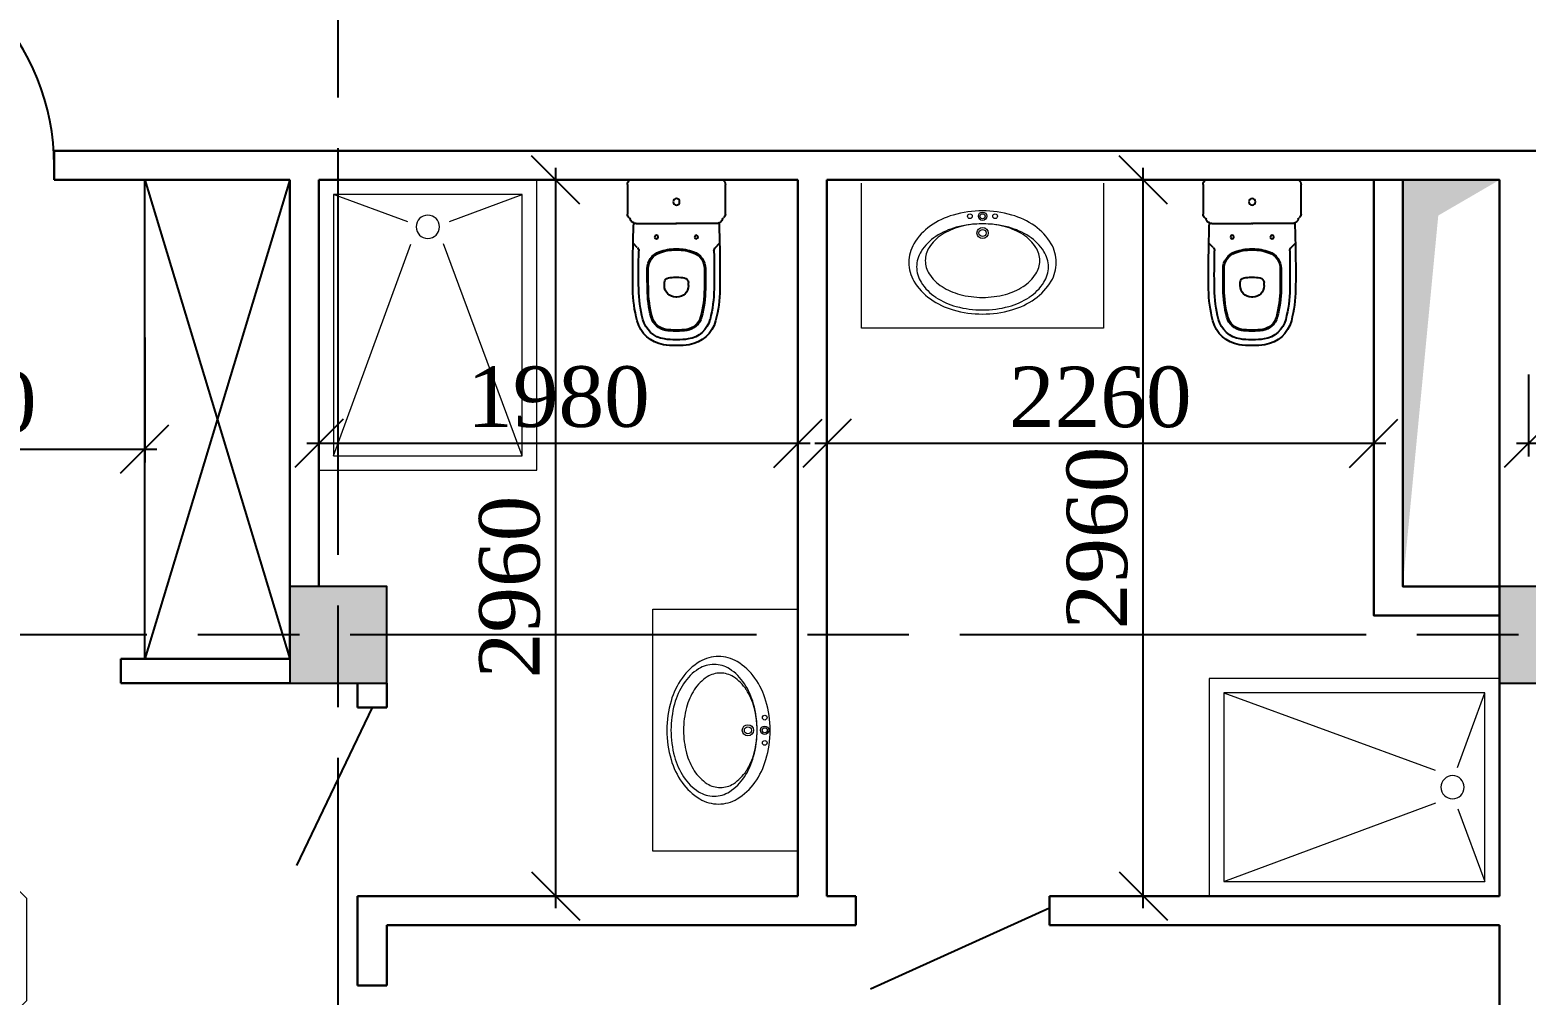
# Model space of a CAD drawing. Header units: inches. Extents: x 2870606 to 3671143, y -733551 to -473558.
# Drawn here: x 3492077 to 3498262, y -513912 to -509923 of the extents above; entities that cross this region are included whole.
import ezdxf

# ---------------------------------------------------------------- set-up
doc = ezdxf.new("R2010")
doc.units = ezdxf.units.IN
doc.header["$MEASUREMENT"] = 0
doc.linetypes.add('ACAD_ISO08W100', pattern=[36, 24, -3, 6, -3])
doc.layers.add('_0', color=7, linetype='Continuous', lineweight=25)
doc.layers.add('SANFURN', color=140, linetype='Continuous')
doc.layers.add('МЕБЕЛИРОВКА', color=7, linetype='Continuous')
doc.styles.add('J~stule', font='dutch.ttf')
doc.dimstyles.new('J~style', dxfattribs={"dimscale": 100, "dimtxt": 2.5, "dimasz": 2, "dimexe": 0.55, "dimexo": 0.725, "dimtad": 1, "dimdec": 0, "dimdsep": 46, "dimtxsty": 'J~stule', "dimblk": 'OBLIQUE', "dimcen": 2, "dimdle": 0.5, "dimadec": 0, "dimazin": 0, "dimtfac": 1, "dimtdec": 0, "dimtmove": 0, "dimatfit": 3, "dimfxl": 1, "dimarcsym": 0})

# ---------------------------------------------------------------- blocks, each defined once
blk = doc.blocks.new('uouyotyolt')
at = {"layer": 'SANFURN', "lineweight": 15}
for p, q in [((2860162.5, 280610.8), (2860049, 280918.8)), ((2861129, 280918.8), (2860255.1, 280599.2)), ((2860160.6, 280439.1), (2860049, 280138.8)), ((2861129, 280138.8), (2860252.6, 280464.1))]:
    blk.add_line(p, q, dxfattribs=at)
for points in [[(2859989, 280078.8), (2859989, 280978.8), (2861189, 280978.8), (2861189, 280078.8)], [(2860049, 280138.8), (2860049, 280918.8), (2861129, 280918.8), (2861129, 280138.8)]]:
    blk.add_lwpolyline(points, close=True, dxfattribs=at)
blk.add_circle((2860182.8, 280528.8), 48, dxfattribs=at)
blk = doc.blocks.new('cu')
at = {"layer": '_0'}
for p, q in [((0, 0), (0, 186.3)), ((18.2, 200), (141, 200)), ((180, 164), (180, 0)), ((279, 158.9), (261.5, 176.4)), ((0, -2.5), (0, 0)), ((180, -2.5), (180, 0)), ((437, 47), (424.3, 47)), ((0, -5), (0, -2.5)), ((0, -191.3), (0, -5)), ((180, -2.5), (180, -5)), ((180, -169), (180, -5)), ((437, -52), (424.3, -52)), ((279, -163.9), (261.5, -181.4)), ((141, -205), (18.2, -205))]:
    blk.add_line(p, q, dxfattribs=at)
for centre, radius in [((236, 80), 7.5), ((90.2, -2.5), 13.5), ((90.2, -2.5), 13.5), ((236, -85), 7.5)]:
    blk.add_circle(centre, radius, dxfattribs=at)
for centre, radius, start, end in [((8, 186.3), 8, 155.21151, 180.00003), ((18.2, 180), 20, 90, 150.98314), ((141, 181), 19, 34.93724, 90), ((164.8, 197.6), 10, 214.93724, 253.78478), ((155, 164), 25, 23.37762, 73.78478), ((383, -5322.3), 5500, 89.29054, 92.13617), ((155, 164), 25, 360, 23.37762), ((293.1, 173), 20, 225, 270.93637), ((383, -5322.3), 5476, 89.29054, 90.93637), ((444.2, -372.6), 526, 75.46051, 89.29054), ((444.2, -372.6), 550, 75.46051, 89.29054), ((548.7, 30), 110, 8.81618, 75.46052), ((548.7, 30), 134, 8.81618, 75.46052), ((485, 0), 200, 160.01601, 180), ((485, 0), 196, 160.01601, 180), ((367.5, 42.7), 75, 90.1648, 160.01601), ((367.5, 42.7), 71, 90.1648, 160.01601), ((383, -5322.3), 5440, 89.29054, 90.1648), ((383, -5322.3), 5436, 89.29054, 90.1648), ((444.2, -372.6), 490, 75.46051, 89.29054), ((444.2, -372.6), 486, 75.46051, 89.29054), ((548.7, 30), 70, 8.81618, 75.46052), ((548.7, 30), 74, 8.81618, 75.46052), ((485, 0), 200, 180, 180.71622), ((485, 0), 196, 180, 180.73083), ((582, 0), 180, 170.28485, 180), ((424.3, 27), 20, 90, 170.28485), ((437, 0), 47, 0, 90), ((437, 0), 47, 356.95091, 0), ((355, 0), 266, 0, 8.81618), ((355, 0), 266, 359.4615, 0), ((355, 0), 270, 0, 8.81618), ((355, 0), 270, 359.46948, 0), ((355, 0), 306, 0, 8.81618), ((355, 0), 306, 359.53189, 0), ((355, 0), 330, 0, 8.81618), ((485, -5), 200, 179.28378, 180), ((485, -5), 200, 180, 199.98399), ((485, -5), 196, 179.26917, 180), ((485, -5), 196, 180, 199.98399), ((582, 0), 180, 180, 180.7958), ((582, -5), 180, 179.2042, 180), ((582, -5), 180, 180, 189.71515), ((424.3, -32), 20, 189.71515, 270), ((437, -5), 47, 270, 0), ((437, -5), 47, 0, 3.04909), ((548.7, -35), 70, 284.53948, 351.18382), ((548.7, -35), 74, 284.53948, 351.18382), ((548.7, -35), 110, 284.53948, 351.18382), ((548.7, -35), 134, 284.53948, 351.18382), ((355, -5), 266, 351.18382, 0), ((355, -5), 266, 0, 0.5385), ((355, -5), 270, 351.18382, 0), ((355, -5), 270, 0, 0.53052), ((355, -5), 306, 351.18382, 0), ((355, -5), 306, 0, 0.46811), ((355, -5), 330, 351.18382, 0), ((355, 0), 330, 359.56594, 0), ((355, -5), 330, 0, 0.43406), ((367.5, -47.7), 75, 199.98399, 269.8352), ((367.5, -47.7), 71, 199.98399, 269.8352), ((383, 5317.3), 5436, 269.8352, 270.70946), ((383, 5317.3), 5440, 269.8352, 270.70946), ((444.2, 367.6), 486, 270.70946, 284.53949), ((444.2, 367.6), 490, 270.70946, 284.53949), ((155, -169), 25, 286.21522, 336.62238), ((155, -169), 25, 336.62238, 0), ((383, 5317.3), 5500, 267.86383, 270.70946), ((293.1, -178), 20, 89.06363, 135), ((383, 5317.3), 5476, 269.06363, 270.70946), ((444.2, 367.6), 526, 270.70946, 284.53949), ((444.2, 367.6), 550, 270.70946, 284.53949), ((8, -191.3), 8, 179.99997, 204.78849), ((18.2, -185), 20, 209.01686, 270), ((141, -186), 19, 270, 325.06276), ((164.8, -202.6), 10, 106.21522, 145.06276)]:
    blk.add_arc(centre, radius, start, end, dxfattribs=at)
blk = doc.blocks.new('ITYIR6')
at = {"lineweight": 13, "elevation": -58.9}
blk.add_lwpolyline([(2899772.1, 225462.1), (2899772.1, 224862.1), (2898772.1, 224862.1), (2898772.1, 225462.1)], dxfattribs=at)
at = {"lineweight": 13}
for centre, radius in [((2899219.9, 225324.7, -58.9), 9.72), ((2899272.1, 225324.7, -58.9), 17.3), ((2899272.1, 225324.7, -58.9), 10.5), ((2899324.1, 225324.7, -58.9), 9.72), ((2899272.1, 225255.3, -58.9), 23.1), ((2899272.1, 225255.3, -58.9), 14.7)]:
    blk.add_circle(centre, radius, dxfattribs=at)
for centre, radius, start, end in [((2899240.6, 225021.4, -58.9), 321.1, 106.16225, 124.97931), ((2899272.1, 224912.8, -58.9), 434.2, 90, 106.16225), ((2899272.1, 224912.8, -58.9), 434.2, 73.83775, 90), ((2899303.6, 225021.4, -58.9), 321.1, 55.02069, 73.83775), ((2899192.5, 225090.2, -58.9), 237.1, 124.97931, 149.37391), ((2899240.4, 224994.9, -58.9), 294.2, 105.14659, 123.16508), ((2899243.9, 225032.2, -58.9), 257.5, 104.90006, 122.71568), ((2899272.1, 224878, -58.9), 415.4, 90, 105.14659), ((2899272.1, 224926.1, -58.9), 367.3, 90, 104.90006), ((2899272.1, 224926.1, -58.9), 367.3, 75.09994, 90), ((2899272.1, 224878, -58.9), 415.4, 74.85341, 90), ((2899300.3, 225032.2, -58.9), 257.5, 57.28432, 75.09994), ((2899303.7, 224994.9, -58.9), 294.2, 56.83492, 74.85341), ((2899351.7, 225090.2, -58.9), 237.1, 30.62609, 55.02069), ((2899119, 225133.7, -58.9), 151.8, 149.37391, 180), ((2899192.1, 225068.8, -58.9), 205.9, 123.16508, 147.63235), ((2899135.5, 225141.3, -58.9), 100.1, 147.18544, 180), ((2899200.8, 225099.1, -58.9), 177.9, 122.71568, 147.18544), ((2899343.3, 225099.1, -58.9), 177.9, 32.81456, 57.28432), ((2899352, 225068.8, -58.9), 205.9, 32.36765, 56.83492), ((2899408.7, 225141.3, -58.9), 100.1, 0, 32.81456), ((2899425.1, 225133.7, -58.9), 151.8, 0, 30.62609), ((2899119, 225133.7, -58.9), 151.8, 180, 210.62609), ((2899118.7, 225115.4, -58.9), 119, 147.63235, 180), ((2899135.5, 225141.3, -58.9), 100.1, 180, 212.81456), ((2899408.7, 225141.3, -58.9), 100.1, 327.18544, 0), ((2899425.4, 225115.4, -58.9), 119, 0, 32.36765), ((2899425.1, 225133.7, -58.9), 151.8, 329.37391, 0), ((2899118.7, 225115.4, -58.9), 119, 180, 212.36765), ((2899200.8, 225183.4, -58.9), 177.9, 212.81456, 237.28432), ((2899343.3, 225183.4, -58.9), 177.9, 302.71568, 327.18544), ((2899425.4, 225115.4, -58.9), 119, 327.63235, 0), ((2899192.5, 225177.2, -58.9), 237.1, 210.62609, 235.02069), ((2899192.1, 225161.9, -58.9), 205.9, 212.36765, 236.83492), ((2899243.9, 225250.4, -58.9), 257.5, 237.28432, 255.09994), ((2899300.3, 225250.4, -58.9), 257.5, 284.90006, 302.71568), ((2899352, 225161.9, -58.9), 205.9, 303.16508, 327.63235), ((2899351.7, 225177.2, -58.9), 237.1, 304.97931, 329.37391), ((2899240.6, 225246, -58.9), 321.1, 235.02069, 253.83775), ((2899240.4, 225235.8, -58.9), 294.2, 236.83492, 254.85341), ((2899272.1, 225352.7, -58.9), 415.4, 254.85341, 270), ((2899272.1, 225356.5, -58.9), 367.3, 255.09994, 270), ((2899272.1, 225356.5, -58.9), 367.3, 270, 284.90006), ((2899272.1, 225352.7, -58.9), 415.4, 270, 285.14659), ((2899303.7, 225235.8, -58.9), 294.2, 285.14659, 303.16508), ((2899303.6, 225246, -58.9), 321.1, 286.16225, 304.97931), ((2899272.1, 225354.6, -58.9), 434.2, 253.83775, 270), ((2899272.1, 225354.6, -58.9), 434.2, 270, 286.16225)]:
    blk.add_arc(centre, radius, start, end, dxfattribs=at)
blk = doc.blocks.new('ydyyd')
at = {"layer": 'МЕБЕЛИРОВКА', "lineweight": 13}
for p, q in [((731232.4, 155065), (730612.4, 155065)), ((730582.4, 154995), (730582.4, 155035)), ((731202.4, 154965), (730612.4, 154965)), ((731232.4, 153965), (731232.4, 154935)), ((731332.4, 153965), (731332.4, 154965)), ((730632.4, 154345), (730632.4, 154885)), ((731182.4, 154915), (730662.4, 154915)), ((731182.4, 154315), (731182.4, 154915)), ((729032.4, 154266.6), (729161.7, 154395.9)), ((729161.7, 154395.9), (730003.1, 154395.9)), ((730003.1, 154395.9), (730132.4, 154266.6)), ((729082.4, 154245.9), (729182.4, 154345.9)), ((729182.4, 154345.9), (729982.4, 154345.9)), ((729982.4, 154345.9), (730082.4, 154245.9)), ((731182.4, 154315), (730662.4, 154315)), ((729032.4, 153425.2), (729032.4, 154266.6)), ((730132.4, 154266.6), (730132.4, 153425.2)), ((731182.4, 154265), (730662.4, 154265)), ((731182.4, 153965), (731182.4, 154265)), ((729082.4, 153445.9), (729082.4, 154245.9)), ((730082.4, 154245.9), (730082.4, 153445.9)), ((730632.4, 153965), (730632.4, 154235)), ((730632.4, 153965), (730632.4, 153695)), ((731182.4, 153965), (731182.4, 153665)), ((731232.4, 153965), (731232.4, 152995)), ((731332.4, 153965), (731332.4, 152965)), ((731182.4, 153665), (730662.4, 153665)), ((730632.4, 153585), (730632.4, 153045)), ((731182.4, 153615), (730662.4, 153615)), ((731182.4, 153615), (731182.4, 153015)), ((729182.4, 153345.9), (729082.4, 153445.9)), ((729982.4, 153345.9), (730082.4, 153445.9)), ((729161.7, 153295.9), (729032.4, 153425.2)), ((730003.1, 153295.9), (730132.4, 153425.2)), ((729982.4, 153345.9), (729182.4, 153345.9)), ((730003.1, 153295.9), (729161.7, 153295.9)), ((731182.4, 153015), (730662.4, 153015)), ((731202.4, 152965), (730612.4, 152965)), ((730582.4, 152935), (730582.4, 152895)), ((731232.4, 152865), (730612.4, 152865)), ((728778.9, 152095.9), (728778.9, 152715.9)), ((728848.9, 152745.9), (728808.9, 152745.9)), ((728878.9, 152125.9), (728878.9, 152715.9)), ((730228.9, 152125.9), (730228.9, 152715.9)), ((730258.9, 152745.9), (730298.9, 152745.9)), ((730328.9, 152095.9), (730328.9, 152715.9)), ((728928.9, 152145.9), (728928.9, 152665.9)), ((729498.9, 152695.9), (728958.9, 152695.9)), ((729528.9, 152145.9), (729528.9, 152665.9)), ((729578.9, 152145.9), (729578.9, 152665.9)), ((729608.9, 152695.9), (730148.9, 152695.9)), ((730178.9, 152145.9), (730178.9, 152665.9)), ((730618.2, 152665), (730528.9, 152575.7)), ((730618.2, 152665), (731039.6, 152665)), ((731039.6, 152665), (731128.9, 152575.7)), ((730638.9, 152615), (730578.9, 152555)), ((730638.9, 152615), (731018.9, 152615)), ((731018.9, 152615), (731078.9, 152555)), ((730528.9, 152154.3), (730528.9, 152575.7)), ((730578.9, 152175), (730578.9, 152555)), ((731078.9, 152555), (731078.9, 152175)), ((731128.9, 152575.7), (731128.9, 152154.3)), ((730528.9, 152154.3), (730618.2, 152065)), ((730578.9, 152175), (730638.9, 152115)), ((731018.9, 152115), (731078.9, 152175)), ((731039.6, 152065), (731128.9, 152154.3)), ((729553.9, 152095.9), (728908.9, 152095.9)), ((729528.9, 152145.9), (728928.9, 152145.9)), ((729553.9, 152095.9), (730198.9, 152095.9)), ((729578.9, 152145.9), (730178.9, 152145.9)), ((731018.9, 152115), (730638.9, 152115)), ((731039.6, 152065), (730618.2, 152065)), ((729553.9, 151995.9), (728878.9, 151995.9)), ((729553.9, 151995.9), (730228.9, 151995.9))]:
    blk.add_line(p, q, dxfattribs=at)
for centre, radius, start, end in [((730612.4, 155035), 30, 90, 180), ((731232.4, 154965), 100, 0, 90), ((730612.4, 154995), 30, 180, 270), ((731202.4, 154935), 30, 0, 90), ((730662.4, 154885), 30, 90, 180), ((730662.4, 154345), 30, 180, 270), ((730662.4, 154235), 30, 90, 180), ((730662.4, 153695), 30, 180, 270), ((730662.4, 153585), 30, 90, 180), ((730662.4, 153045), 30, 180, 270), ((730612.4, 152935), 30, 90, 180), ((731202.4, 152995), 30, 270, 0), ((731232.4, 152965), 100, 270, 0), ((730612.4, 152895), 30, 180, 270), ((728808.9, 152715.9), 30, 90, 180), ((728848.9, 152715.9), 30, 0, 90), ((730258.9, 152715.9), 30, 90, 180), ((730298.9, 152715.9), 30, 0, 90), ((728958.9, 152665.9), 30, 90, 180), ((729498.9, 152665.9), 30, 0, 90), ((729608.9, 152665.9), 30, 90, 180), ((730148.9, 152665.9), 30, 0, 90), ((728878.9, 152095.9), 100, 180, 270), ((728908.9, 152125.9), 30, 180, 270), ((730198.9, 152125.9), 30, 270, 0), ((730228.9, 152095.9), 100, 270, 0)]:
    blk.add_arc(centre, radius, start, end, dxfattribs=at)
blk = doc.blocks.new('_Oblique')
at = {"color": 0, "linetype": 'ByBlock', "lineweight": -2}
blk.add_line((-0.5, -0.5), (0.5, 0.5), dxfattribs=at)
blk = doc.blocks.new('*D765')
at = {"color": 0, "lineweight": -2, "transparency": 16777216}
for p, q in [((3493272.3, -511385.6), (3493272.3, -511686.6)), ((3495252.3, -511385.6), (3495252.3, -511686.6)), ((3493222.3, -511631.6), (3495302.3, -511631.6))]:
    blk.add_line(p, q, dxfattribs=at)
at = {"layer": 'Defpoints', "color": 0, "lineweight": 35, "transparency": 16777216}
for p in [(3493272.3, -511313.1), (3495252.3, -511313.1), (3495252.3, -511631.6)]:
    blk.add_point(p, dxfattribs=at)
at = {"color": 0, "lineweight": -2, "transparency": 16777216, "xscale": 200, "yscale": 200, "zscale": 200, "rotation": 180}
blk.add_blockref('_Oblique', (3493272.3, -511631.6), dxfattribs=at)
at = {"color": 0, "lineweight": -2, "transparency": 16777216, "xscale": 200, "yscale": 200, "zscale": 200}
blk.add_blockref('_Oblique', (3495252.3, -511631.6), dxfattribs=at)
at = {"color": 0, "transparency": 16777216, "insert": (3494262.3, -511440.6), "char_height": 250, "attachment_point": 5, "style": 'J~stule'}
blk.add_mtext('1980', dxfattribs=at)
blk = doc.blocks.new('*D766')
at = {"color": 0, "lineweight": -2, "transparency": 16777216}
for p, q in [((3495372.3, -511431), (3495372.3, -511686.6)), ((3497632.3, -511431), (3497632.3, -511686.6)), ((3495322.3, -511631.6), (3497682.3, -511631.6))]:
    blk.add_line(p, q, dxfattribs=at)
at = {"layer": 'Defpoints', "color": 0, "lineweight": 35, "transparency": 16777216}
for p in [(3495372.3, -511358.5), (3497632.3, -511358.5), (3497632.3, -511631.6)]:
    blk.add_point(p, dxfattribs=at)
at = {"color": 0, "lineweight": -2, "transparency": 16777216, "xscale": 200, "yscale": 200, "zscale": 200, "rotation": 180}
blk.add_blockref('_Oblique', (3495372.3, -511631.6), dxfattribs=at)
at = {"color": 0, "lineweight": -2, "transparency": 16777216, "xscale": 200, "yscale": 200, "zscale": 200}
blk.add_blockref('_Oblique', (3497632.3, -511631.6), dxfattribs=at)
at = {"color": 0, "transparency": 16777216, "insert": (3496502.3, -511441.6), "char_height": 250, "attachment_point": 5, "style": 'J~stule'}
blk.add_mtext('2260', dxfattribs=at)
blk = doc.blocks.new('*D767')
at = {"color": 0, "lineweight": -2, "transparency": 16777216}
for p, q in [((3498272.3, -511347.1), (3498272.3, -511686.6)), ((3500672.3, -511347.1), (3500672.3, -511686.6)), ((3498222.3, -511631.6), (3500722.3, -511631.6))]:
    blk.add_line(p, q, dxfattribs=at)
at = {"layer": 'Defpoints', "color": 0, "lineweight": 35, "transparency": 16777216}
for p in [(3498272.3, -511274.6), (3500672.3, -511274.6), (3500672.3, -511631.6)]:
    blk.add_point(p, dxfattribs=at)
at = {"color": 0, "lineweight": -2, "transparency": 16777216, "xscale": 200, "yscale": 200, "zscale": 200, "rotation": 180}
blk.add_blockref('_Oblique', (3498272.3, -511631.6), dxfattribs=at)
at = {"color": 0, "lineweight": -2, "transparency": 16777216, "xscale": 200, "yscale": 200, "zscale": 200}
blk.add_blockref('_Oblique', (3500672.3, -511631.6), dxfattribs=at)
at = {"color": 0, "transparency": 16777216, "insert": (3499472.3, -511441.6), "char_height": 250, "attachment_point": 5, "style": 'J~stule'}
blk.add_mtext('2400', dxfattribs=at)
blk = doc.blocks.new('*D769')
at = {"color": 0, "lineweight": -2, "transparency": 16777216}
for p, q in [((3494251.2, -513553.1), (3494251.2, -510493.1)), ((3493794.8, -510543.1), (3494306.2, -510543.1)), ((3493800.6, -513503.1), (3494306.2, -513503.1))]:
    blk.add_line(p, q, dxfattribs=at)
at = {"layer": 'Defpoints', "color": 0, "lineweight": 35, "transparency": 16777216}
for p in [(3493722.3, -510543.1), (3494251.2, -510543.1), (3493728.1, -513503.1)]:
    blk.add_point(p, dxfattribs=at)
at = {"color": 0, "lineweight": -2, "transparency": 16777216, "xscale": 200, "yscale": 200, "zscale": 200}
for p, rotation in [((3494251.2, -510543.1), 90), ((3494251.2, -513503.1), 270)]:
    blk.add_blockref('_Oblique', p, dxfattribs=dict(at, rotation=rotation))
at = {"color": 0, "transparency": 16777216, "insert": (3494061.1, -512225.7), "char_height": 250, "attachment_point": 5, "rotation": 90, "style": 'J~stule'}
blk.add_mtext('2960', dxfattribs=at)
blk = doc.blocks.new('*D778')
at = {"color": 0, "lineweight": -2, "transparency": 16777216}
for p, q in [((3490902.3, -511191), (3490902.3, -511710.6)), ((3492552.3, -511195), (3492552.3, -511710.6)), ((3490852.3, -511655.6), (3492602.3, -511655.6))]:
    blk.add_line(p, q, dxfattribs=at)
at = {"layer": 'Defpoints', "color": 0, "lineweight": 35, "transparency": 16777216}
for p in [(3490902.3, -511118.5, 94.1), (3492552.3, -511122.5, -41.6), (3492552.3, -511655.6)]:
    blk.add_point(p, dxfattribs=at)
at = {"color": 0, "lineweight": -2, "transparency": 16777216, "xscale": 200, "yscale": 200, "zscale": 200, "rotation": 180}
blk.add_blockref('_Oblique', (3490902.3, -511655.6), dxfattribs=at)
at = {"color": 0, "lineweight": -2, "transparency": 16777216, "xscale": 200, "yscale": 200, "zscale": 200}
blk.add_blockref('_Oblique', (3492552.3, -511655.6), dxfattribs=at)
at = {"color": 0, "transparency": 16777216, "insert": (3491727.3, -511462.9), "char_height": 250, "attachment_point": 5, "style": 'J~stule'}
blk.add_mtext('1650', dxfattribs=at)
blk = doc.blocks.new('*D780')
at = {"color": 0, "lineweight": -2, "transparency": 16777216}
for p, q in [((3496680, -513553.1), (3496680, -510493.1)), ((3496364.8, -510543.1), (3496735, -510543.1)), ((3496364.8, -513503.1), (3496735, -513503.1))]:
    blk.add_line(p, q, dxfattribs=at)
at = {"layer": 'Defpoints', "color": 0, "lineweight": 35, "transparency": 16777216}
for p in [(3496292.3, -510543.1), (3496680, -510543.1), (3496292.3, -513503.1)]:
    blk.add_point(p, dxfattribs=at)
at = {"color": 0, "lineweight": -2, "transparency": 16777216, "xscale": 200, "yscale": 200, "zscale": 200}
for p, rotation in [((3496680, -510543.1), 90), ((3496680, -513503.1), 270)]:
    blk.add_blockref('_Oblique', p, dxfattribs=dict(at, rotation=rotation))
at = {"color": 0, "transparency": 16777216, "insert": (3496490, -512023.1), "char_height": 250, "attachment_point": 5, "rotation": 90, "style": 'J~stule'}
blk.add_mtext('2960', dxfattribs=at)

msp = doc.modelspace()

# ---------------------------------------------------------------- hatches: boundary and pattern name
h = msp.add_hatch(color=256)
h.dxf.hatch_style = 1
h.paths.add_polyline_path([(3493552.3, -512623.13), (3493552.3, -512223.13), (3493152.3, -512223.13), (3493152.3, -512623.13)])
h = msp.add_hatch(color=256)
h.dxf.hatch_style = 1
h.paths.add_polyline_path([(3498552.3, -512623.13), (3498552.3, -512223.13), (3498152.3, -512223.13), (3498152.3, -512623.13)])

# ---------------------------------------------------------------- linework, layer by layer
at = {"color": 252, "linetype": 'ACAD_ISO08W100', "ltscale": 70}
for p, q in [((3493352.3, -524692.02), (3493352.3, -496403.85)), ((3515241.22, -512423.13), (3449347.53, -512423.13))]:
    msp.add_line(p, q, dxfattribs=at)
at = {"lineweight": 30}
for p, q in [((3492177.48, -510423.13), (3504352.3, -510423.13)), ((3492177.48, -510423.13, 17.61), (3492177.48, -510543.13, 17.61)), ((3492177.48, -510543.13), (3493152.3, -510543.13)), ((3493152.3, -512523.13), (3493152.3, -510543.13)), ((3493272.3, -510543.13), (3495252.3, -510543.13)), ((3493272.3, -512223.13), (3493272.3, -510543.13)), ((3495252.3, -513503.09), (3495252.3, -510543.13)), ((3495372.3, -510543.13), (3497632.3, -510543.13)), ((3495372.3, -513503.09), (3495372.3, -510543.13)), ((3498152.3, -513503.13), (3498152.3, -510543.13)), ((3493152.3, -512523.13), (3492452.66, -512523.13)), ((3492452.66, -512523.13), (3492452.66, -512623.13)), ((3493152.3, -512623.13), (3492452.66, -512623.13)), ((3493432.3, -512723.13), (3493432.3, -512623.13)), ((3493552.3, -512723.13), (3493552.3, -512623.13)), ((3493552.3, -512723.13), (3493432.3, -512723.13)), ((3493432.3, -513873.09), (3493432.3, -513503.09)), ((3493432.3, -513503.09), (3495252.3, -513503.09)), ((3495372.3, -513503.09), (3495492.3, -513503.09)), ((3495492.3, -513503.09), (3495492.3, -513623.09)), ((3496292.3, -513503.09), (3498152.3, -513503.09)), ((3496292.3, -513503.09), (3496292.3, -513623.09)), ((3493552.3, -513873.09), (3493552.3, -513623.09)), ((3493552.3, -513623.09), (3495492.3, -513623.09)), ((3496292.3, -513623.09), (3498152.3, -513623.09)), ((3498152.3, -518223.13), (3498152.3, -513623.09)), ((3493432.3, -513873.09), (3493552.3, -513873.09))]:
    msp.add_line(p, q, dxfattribs=at)
for q in [(3492552.3, -510543.13, -58.88), (3493152.3, -512523.13)]:
    msp.add_line((3492552.3, -512523.13), q)
at = {"color": 0}
for p, q in [((3493492.3, -512723.13), (3493179.3, -513376.73)), ((3496292.3, -513553.09), (3495552.28, -513888.09))]:
    msp.add_line(p, q, dxfattribs=at)
msp.add_lwpolyline([(3492552.3, -510543.13), (3493152.3, -512523.13)])
at = {"elevation": -58.88}
msp.add_lwpolyline([(3493152.3, -510543.13), (3492552.3, -512523.13)], dxfattribs=at)
at = {"lineweight": 30}
for points in [[(3498152.3, -510543.13), (3498152.3, -512343.13), (3497632.3, -512343.13), (3497632.3, -510543.13)], [(3497752.3, -510543.13), (3497752.3, -512223.13), (3498152.3, -512223.13), (3498152.3, -510543.13)]]:
    msp.add_lwpolyline(points, close=True, dxfattribs=at)
for points in [[(3493152.3, -512223.13), (3493152.3, -512623.13), (3493552.3, -512623.13), (3493552.3, -512223.13)], [(3498152.3, -512223.13), (3498152.3, -512623.13), (3498552.3, -512623.13), (3498552.3, -512223.13)]]:
    msp.add_lwpolyline(points, close=True)
msp.add_arc((3491229.09, -510479.79, -41.26), 948.4, 359.798034, 87.075039)
msp.add_solid([(3497752.3, -512223.13), (3497752.3, -510543.13), (3497899.38, -510690.21), (3498152.3, -510543.13)])

# ---------------------------------------------------------------- block references
at = {"color": 1, "xscale": -1, "rotation": 90}
msp.add_blockref('uouyotyolt', (3774251.13, 2349445.86), dxfattribs=at)
at = {"xscale": -1}
for name, p, rotation in [('cu', (3494747.3, -510543.13), 90.00000136070172), ('cu', (3497127.3, -510543.13), 90.00000136070172), ('ydyyd', (2760935.25, -361359.03, 94.6), 180)]:
    msp.add_blockref(name, p, dxfattribs=dict(at, rotation=rotation))
at = {"color": 1}
msp.add_blockref('ITYIR6', (596743.32, -736017.91, 58.88), dxfattribs=at)
at = {"color": 1, "rotation": 270}
msp.add_blockref('ITYIR6', (3269790.16, 2386454.26, 58.88), dxfattribs=at)
at = {"color": 1, "xscale": -1}
msp.add_blockref('uouyotyolt', (6358141.29, -793581.96), dxfattribs=at)

# ---------------------------------------------------------------- dimensions: what is measured, and where the dimension line sits
dim = msp.add_linear_dim(base=(3494251.15, -510543.13), p1=(3493728.06, -513503.09), p2=(3493722.3, -510543.13), angle=90, dimstyle='J~style', override={"dimdec": 1, "dimtdec": 1})
dim.commit()
dim.dimension.update_dxf_attribs({"geometry": '*D769', "text_midpoint": (3494251.15, -512225.65), "dimtype": 160})
dim = msp.add_linear_dim(base=(3496680, -510543.13), p1=(3496292.3, -513503.09), p2=(3496292.3, -510543.13), angle=90, dimstyle='J~style', override={"dimdec": 1, "dimtdec": 1})
dim.commit()
dim.dimension.update_dxf_attribs({"geometry": '*D780', "text_midpoint": (3496489.98, -512023.11)})
for base, p1, p2, picture, middle in [((3492552.3, -511655.64), (3490902.3, -511118.47, 94.1), (3492552.3, -511122.51, -41.65), '*D778', (3491727.3, -511462.94)), ((3495252.3, -511631.64), (3493272.3, -511313.11), (3495252.3, -511313.11), '*D765', (3494262.3, -511440.59)), ((3497632.3, -511631.64), (3495372.3, -511358.5), (3497632.3, -511358.5), '*D766', (3496502.3, -511441.63)), ((3500672.3, -511631.64), (3498272.3, -511274.57), (3500672.3, -511274.57), '*D767', (3499472.3, -511441.63))]:
    dim = msp.add_linear_dim(base=base, p1=p1, p2=p2, dimstyle='J~style', override={"dimdec": 1, "dimtdec": 1})
    dim.commit()
    dim.dimension.update_dxf_attribs({"geometry": picture, "text_midpoint": middle})

doc.saveas('drawing.dxf')
